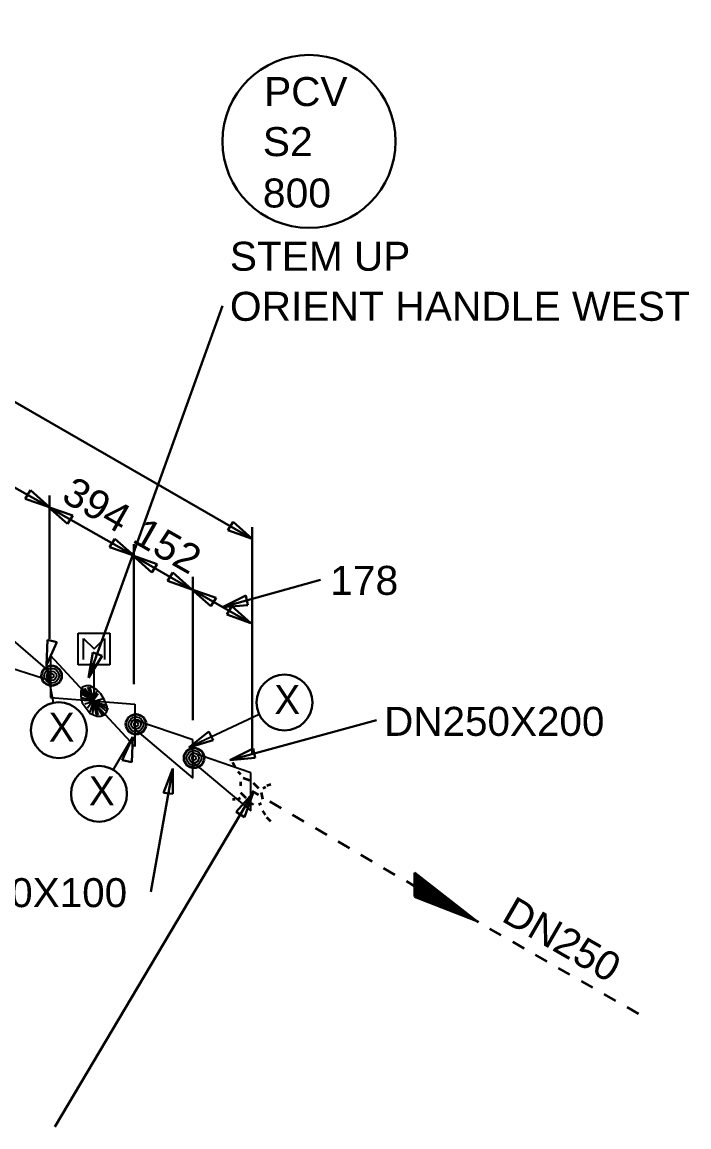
# Model space of a CAD drawing. Header units: inches. Extents: x 0 to 841, y 0 to 594.
# Drawn here: x 538.4 to 589, y 217.7 to 301.6 of the extents above; entities that cross this region are included whole.
import ezdxf

# ---------------------------------------------------------------- set-up
doc = ezdxf.new("R2010")
doc.units = ezdxf.units.IN
doc.header["$MEASUREMENT"] = 0
for name, color, linetype in [('AD1', 7, 'Continuous'), ('AD2', 7, 'Continuous'), ('CP', 7, 'Continuous'), ('DIMLINES', 7, 'Continuous'), ('DIMTEXT', 7, 'Continuous'), ('DL', 7, 'Continuous'), ('ISOTEXT', 7, 'Continuous'), ('PIPE', 7, 'Continuous'), ('WDC', 7, 'Continuous'), ('WDT', 7, 'Continuous'), ('WELDS', 7, 'Continuous'), ('WL', 7, 'Continuous'), ('WL1', 7, 'Continuous')]:
    doc.layers.add(name, color=color, linetype=linetype)
doc.styles.add('Arial', font='arial.ttf')

msp = doc.modelspace()

# ---------------------------------------------------------------- linework, layer by layer
at = {"layer": 'AD1', "color": 4, "linetype": 'Continuous', "lineweight": 30}
for p, q in [((540.44, 264.76), (542.28, 264.12)), ((541.88, 263.48), (540.44, 264.76)), ((546.84, 261.08), (548.68, 260.44)), ((548.28, 259.8), (546.84, 261.08)), ((551.32, 258.52), (553.16, 257.88)), ((552.76, 257.24), (551.32, 258.52))]:
    msp.add_line(p, q, dxfattribs=at)
at = {"layer": 'AD2', "color": 4, "linetype": 'Continuous', "lineweight": 30}
for p, q in [((539.08, 266.04), (540.52, 264.76)), ((540.52, 264.76), (538.68, 265.4)), ((554.44, 263.64), (555.88, 262.36)), ((555.88, 262.36), (554.04, 263)), ((546.92, 261.08), (545.08, 261.72)), ((545.48, 262.36), (546.92, 261.08)), ((551.32, 258.52), (549.48, 259.16)), ((549.88, 259.8), (551.32, 258.52)), ((555.8, 255.96), (553.96, 256.6)), ((554.36, 257.24), (555.8, 255.96))]:
    msp.add_line(p, q, dxfattribs=at)
at = {"layer": 'DIMLINES', "color": 7, "linetype": 'Continuous', "lineweight": 30}
for p, q in [((538.68, 265.4), (539.08, 266.04)), ((540.519, 265.639), (540.519, 254.76)), ((542.28, 264.12), (541.88, 263.48)), ((554.04, 263), (554.44, 263.64)), ((555.879, 263.239), (555.879, 245.96)), ((545.08, 261.72), (545.48, 262.36)), ((546.919, 261.96), (546.919, 251.32)), ((548.68, 260.44), (548.28, 259.8)), ((549.48, 259.16), (549.88, 259.8)), ((551.399, 259.48), (551.399, 248.6)), ((553.639, 257.16), (561.079, 259.24)), ((553.16, 257.88), (552.76, 257.24)), ((553.64, 257.16), (555.4, 258.04)), ((555.4, 258.04), (555.56, 257.32)), ((555.56, 257.32), (553.64, 257.16)), ((553.96, 256.6), (554.36, 257.24))]:
    msp.add_line(p, q, dxfattribs=at)
at = {"layer": 'DL', "color": 4, "linetype": 'Continuous', "lineweight": 30}
for p, q in [((99.8, 525.239), (555.879, 262.36)), ((535.959, 267.319), (540.519, 264.76)), ((540.439, 264.76), (546.919, 261.08)), ((546.839, 261.08), (551.319, 258.519)), ((551.319, 258.519), (555.799, 255.96))]:
    msp.add_line(p, q, dxfattribs=at)
at = {"layer": 'ISOTEXT', "color": 7, "linetype": 'Continuous', "lineweight": 30}
for p, q in [((543.479, 251.8), (553.639, 280.039)), ((540.28, 252.76), (540.36, 254.68)), ((541.08, 254.52), (540.28, 252.76)), ((540.36, 254.68), (541.08, 254.52)), ((543.48, 251.8), (543.8, 253.72)), ((544.52, 253.48), (543.48, 251.8)), ((543.8, 253.72), (544.52, 253.48)), ((554.199, 245.56), (565.319, 248.6)), ((551.08, 246.52), (552.6, 247.72)), ((552.6, 247.72), (552.92, 247.08)), ((546.04, 245.56), (546.84, 247.32)), ((546.84, 247.32), (546.76, 245.4)), ((552.92, 247.08), (551.08, 246.52)), ((554.2, 245.56), (555.96, 246.44)), ((556.12, 245.72), (554.2, 245.56)), ((555.96, 246.44), (556.12, 245.72)), ((546.76, 245.4), (546.04, 245.56)), ((549.879, 244.92), (548.199, 235.56)), ((549.16, 243.08), (549.88, 244.92)), ((549.88, 244.92), (549.88, 243)), ((555.959, 243.08), (540.919, 217.72)), ((549.88, 243), (549.16, 243.08)), ((554.68, 241.64), (555.96, 243.08)), ((555.96, 243.08), (555.32, 241.24)), ((555.32, 241.24), (554.68, 241.64))]:
    msp.add_line(p, q, dxfattribs=at)
at = {"layer": 'ISOTEXT', "color": 2, "linetype": 'Continuous', "lineweight": 30}
msp.add_circle((560.2, 292.52), 6.56, dxfattribs=at)
at = {"layer": 'PIPE', "color": 2, "linetype": 'Continuous', "lineweight": 35}
for p, q in [((554.4, 245.4), (554.6, 245)), ((554.8, 244.7), (555, 244.5)), ((555.7, 244), (555.2, 244.2)), ((555, 243.9), (555, 243.6)), ((556.367, 242.927), (555.9, 243.2)), ((556.4, 243.4), (556, 243.8)), ((556.9, 243.5), (556.7, 243.4)), ((557.3, 243.7), (557, 243.6)), ((554.4, 242.6), (554.6, 242.6)), ((554.8, 242.6), (555, 242.7)), ((555, 243.1), (555.4, 242.7)), ((555.7, 242.4), (556, 242.2)), ((556.7, 242.6), (556.6, 243.1)), ((558.093, 241.916), (557.23, 242.421)), ((556.4, 242.2), (556.6, 242.3)), ((556.9, 241.4), (556.7, 241.7)), ((557.3, 240.9), (557, 241.2)), ((559.819, 240.906), (558.956, 241.411)), ((561.545, 239.895), (560.682, 240.401)), ((563.271, 238.885), (562.408, 239.39)), ((564.997, 237.875), (564.134, 238.38)), ((566.723, 236.864), (565.86, 237.37)), ((568.2, 236.6), (568.2, 235.5)), ((568.2, 236.5), (568.2, 235.6)), ((568.2, 236), (567.586, 236.359)), ((568.2, 236.4), (568.2, 235.8)), ((568.2, 236.2), (568.2, 235.8)), ((573.051, 233.256), (572.8, 233.4)), ((574.786, 232.263), (573.918, 232.76)), ((576.522, 231.269), (575.654, 231.766)), ((578.258, 230.275), (577.39, 230.772)), ((579.993, 229.281), (579.125, 229.778)), ((581.729, 228.288), (580.861, 228.784)), ((583.464, 227.294), (582.597, 227.791)), ((585.2, 226.3), (584.332, 226.797))]:
    msp.add_line(p, q, dxfattribs=at)
at = {"layer": 'PIPE', "color": 3, "linetype": 'Continuous', "lineweight": 35}
for p, q in [((572.8, 233.4), (568.2, 237)), ((568.2, 237), (568.2, 235.2)), ((572.8, 233.4), (568.2, 236.8)), ((568.2, 236.8), (568.2, 235.3)), ((572.4, 233.6), (568.2, 236.7)), ((568.2, 236.7), (568.2, 235.4)), ((572, 233.8), (568.2, 236.6)), ((571.5, 234.1), (568.2, 236.5)), ((571, 234.3), (568.2, 236.4)), ((570.6, 234.6), (568.2, 236.2)), ((570.2, 234.9), (568.2, 236.2)), ((568.2, 236.2), (568.2, 236)), ((568.2, 236), (569.8, 235.1)), ((569.8, 235.1), (568.2, 236)), ((568.2, 235.8), (570.6, 234.6)), ((568.2, 235.8), (570.2, 234.9)), ((568.2, 235.6), (571, 234.3)), ((568.2, 235.5), (571.5, 234.1)), ((568.2, 235.4), (572, 233.8)), ((568.2, 235.3), (572.4, 233.6)), ((568.2, 235.2), (572.8, 233.4))]:
    msp.add_line(p, q, dxfattribs=at)
at = {"layer": 'WDC', "color": 1, "linetype": 'Continuous', "lineweight": 30}
for centre in [(558.338, 249.93), (541.227, 247.83)]:
    msp.add_circle(centre, 2.12, dxfattribs=at)
at = {"layer": 'WDC', "color": 4, "linetype": 'Continuous', "lineweight": 30}
msp.add_circle((544.274, 243.005), 2.12, dxfattribs=at)
at = {"layer": 'WELDS', "color": 7, "linetype": 'Continuous', "lineweight": 25}
for p, q in [((540.6, 252.2), (536.2, 256)), ((542.7, 252.8), (542.7, 255.2)), ((542.7, 255.2), (545.1, 255.2)), ((545.1, 255.2), (545.1, 252.8)), ((543.1, 253.2), (543.1, 254.8)), ((543.1, 254.8), (543.9, 254)), ((543.9, 254), (544.7, 254.8)), ((544.7, 254.8), (544.7, 253.2)), ((547, 246.6), (540.6, 253.5)), ((540.6, 253.5), (540.6, 250.3)), ((536.2, 253), (540.6, 251.6)), ((543.9, 252.8), (542.7, 252.8)), ((543.9, 250), (543.9, 252.8)), ((545.1, 252.8), (543.9, 252.8)), ((540.6, 251.6), (540.6, 252.2)), ((543, 251.1), (542.9, 250.8)), ((542.9, 250.8), (542.9, 250.4)), ((542.9, 250.8), (544.8, 249.3)), ((543.3, 251.2), (543, 251.1)), ((544.7, 249), (543, 251)), ((544.6, 248.9), (543.2, 251)), ((543.6, 251.2), (543.3, 251.2)), ((543.4, 251.1), (544.2, 249)), ((544.1, 250.9), (543.6, 251.2)), ((544.1, 248.9), (543.6, 251.1)), ((543.6, 249.2), (544.1, 250.8)), ((543.8, 249), (543.9, 250.9)), ((544.4, 250.6), (544.1, 250.9)), ((540.6, 250.3), (547, 249.8)), ((545, 249.4), (542.9, 250.6)), ((542.9, 250.4), (543, 249.9)), ((544.8, 249.7), (542.9, 250.3)), ((543, 249.9), (543.3, 249.5)), ((544.6, 250.2), (543.2, 249.8)), ((544.2, 250.6), (543.4, 249.5)), ((544.7, 250.1), (544.4, 250.6)), ((544.9, 249.6), (544.7, 250.1)), ((543.3, 249.5), (543.6, 249.1)), ((543.6, 249.1), (544.1, 248.9)), ((544.7, 249), (544.9, 249.3)), ((544.9, 249.3), (544.9, 249.6)), ((547, 249.8), (547, 248.2)), ((544.1, 248.9), (544.4, 248.9)), ((544.4, 248.9), (544.7, 249)), ((551.4, 247.1), (547, 248.6)), ((547, 248.6), (547, 247.9)), ((547, 248.2), (547, 246.6)), ((547, 247.9), (551.4, 244.2)), ((551.4, 245.7), (551.4, 247.1)), ((555.8, 244.6), (551.4, 246.1)), ((551.4, 246.1), (551.4, 245.4)), ((551.4, 244.2), (551.4, 245.7)), ((551.4, 245.4), (555.8, 241.7)), ((555.8, 243.1), (555.8, 244.6)), ((555.8, 241.7), (555.8, 243.1))]:
    msp.add_line(p, q, dxfattribs=at)
at = {"layer": 'WELDS', "color": 6, "linetype": 'Continuous', "lineweight": 35}
for centre in [(540.68, 251.96), (547.08, 248.28), (551.48, 245.72)]:
    msp.add_circle(centre, 0.76, dxfattribs=at)
at = {"layer": 'WELDS', "color": 6}
for centre, radius in [((540.68, 251.96), 0.56), ((540.68, 251.96), 0.36), ((540.68, 251.96), 0.36), ((540.68, 251.96), 0.16), ((540.68, 251.96), 0.16), ((547.08, 248.28), 0.56), ((547.08, 248.28), 0.36), ((547.08, 248.28), 0.36), ((547.08, 248.28), 0.16), ((547.08, 248.28), 0.16), ((551.48, 245.72), 0.56), ((551.48, 245.72), 0.36), ((551.48, 245.72), 0.36), ((551.48, 245.72), 0.16), ((551.48, 245.72), 0.16)]:
    msp.add_circle(centre, radius, dxfattribs=at)
at = {"layer": 'WL', "color": 4}
msp.add_line((556.419, 249.028), (551.079, 246.52), dxfattribs=at)
at = {"layer": 'WL', "color": 7}
msp.add_line((545.357, 244.827), (546.839, 247.32), dxfattribs=at)
at = {"layer": 'WL1', "color": 7}
msp.add_line((540.827, 249.912), (540.279, 252.76), dxfattribs=at)

# ---------------------------------------------------------------- texts
at = {"layer": 'CP', "color": 4, "style": 'Arial', "width": 1.008516}
for s, rotation, p in [('394', 330.4077, (541.318, 265.272)), ('152', 330.24548, (546.685, 262.16))]:
    msp.add_text(s, height=2.2, rotation=rotation, dxfattribs=at).set_placement(p)
at = {"layer": 'DIMTEXT', "color": 2, "style": 'Arial', "width": 1.008516}
msp.add_text('178', height=2.2, dxfattribs=at).set_placement((561.8, 258.1))
at = {"layer": 'ISOTEXT', "color": 2, "style": 'Arial'}
for s, width, p in [('PCV', 0.999849, (556.8, 295.2)), ('S2', 1.006087, (556.7, 291.4)), ('800', 1.008516, (556.7, 287.5)), ('STEM UP', 1.001997, (554.2, 282.7)), ('ORIENT HANDLE WEST', 1.006531, (554.2, 278.9)), ('DN250X200', 0.99789, (565.9, 247.4)), ('DN200X100', 0.99789, (529.7, 234.4))]:
    msp.add_text(s, height=2.2, dxfattribs=dict(at, width=width)).set_placement(p)
at = {"layer": 'ISOTEXT', "color": 2, "style": 'Arial', "width": 1.000881}
msp.add_text('DN250', height=2.2, rotation=330, dxfattribs=at).set_placement((574.7, 233.4))
at = {"layer": 'WDT', "color": 2, "style": 'Arial', "width": 0.957362}
for p in [(557.568, 249.05), (540.457, 246.95), (543.504, 242.125)]:
    msp.add_text('X', height=2.2, dxfattribs=at).set_placement(p)

doc.saveas('drawing.dxf')
